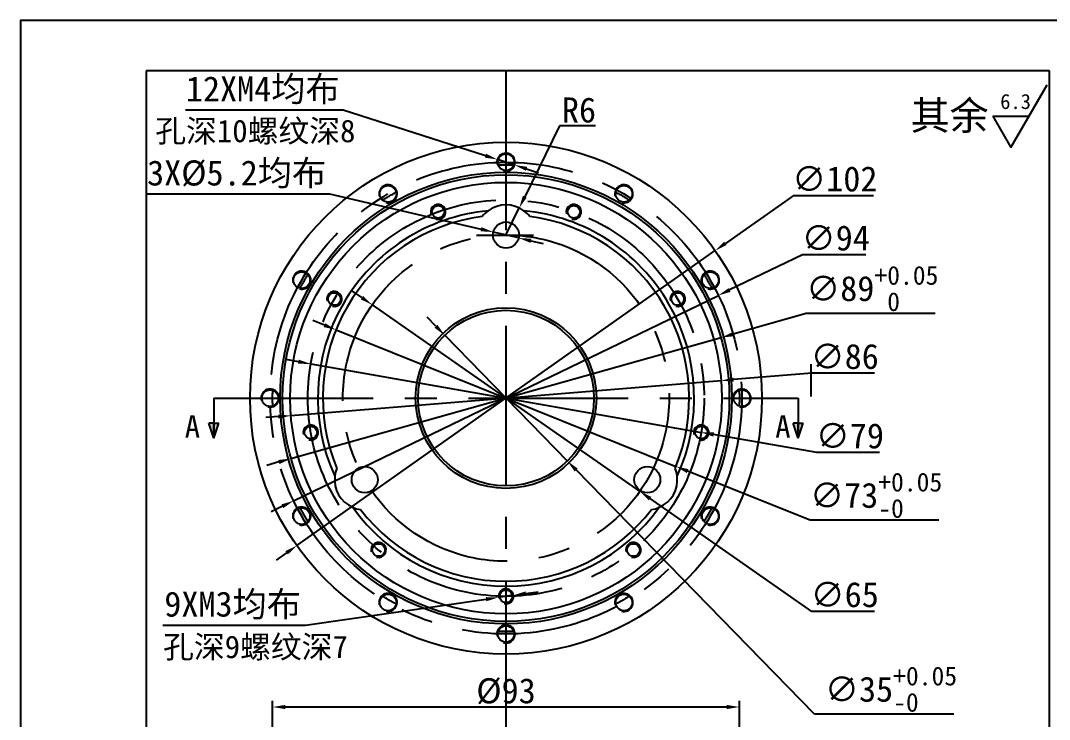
# Model space of a CAD drawing. Header units: millimetres. Extents: x 8840 to 20870, y -7456 to 1741.
# Drawn here: x 10964.6 to 11169.6, y -5331 to -5191.7 of the extents above; entities that cross this region are included whole.
import ezdxf

# ---------------------------------------------------------------- set-up
doc = ezdxf.new("R2010")
doc.units = ezdxf.units.MM
doc.linetypes.add('CENTER', pattern=[50.8, 31.75, -6.35, 6.35, -6.35])
doc.layers.get('0').update_dxf_attribs({"lineweight": 25})
for name, color, linetype in [('中心线', 5, 'CENTER'), ('尺寸', 4, 'Continuous'), ('尺寸标注', 4, 'Continuous'), ('文字', 7, 'Continuous'), ('细实线', 2, 'Continuous')]:
    doc.layers.add(name, color=color, linetype=linetype)
doc.layers.add('粗实线', color=7, linetype='Continuous', lineweight=25)
doc.styles.get("Standard").update_dxf_attribs({"font": ''})
doc.styles.get('Standard').set_extended_font_data('SimSun')
doc.dimstyles.new('ISO-25 1.1', dxfattribs={"dimtxt": 5, "dimasz": 2.5, "dimexe": 1.25, "dimexo": 0.625, "dimtad": 1, "dimtoh": 1, "dimdsep": 46, "dimtxsty": 'Standard', "dimcen": 2.5, "dimclrt": 7, "dimadec": 0, "dimazin": 0, "dimtfac": 1, "dimtmove": 0, "dimatfit": 3, "dimfxl": 1, "dimarcsym": 0})

# ---------------------------------------------------------------- blocks, each defined once
blk = doc.blocks.new('ra')
at = {"layer": '细实线'}
for p, q in [((0, 0), (6, 10.39)), ((-3, 5.2), (0, 0)), ((-3, 5.2), (3, 5.2))]:
    blk.add_line(p, q, dxfattribs=at)
at = {"layer": '文字'}
blk.add_attdef('RA', (-1.78, 6.39), '', height=2.5, dxfattribs=at)
blk = doc.blocks.new('*D488')
at = {"layer": 'Defpoints', "color": 0}
for p in [(11103.02, -5237.57), (11019.66, -5296.35)]:
    blk.add_point(p, dxfattribs=at)
at = {"layer": '尺寸标注', "color": 0, "lineweight": -2}
for p, q in [((11118.54, -5226.63), (11105.06, -5236.13)), ((11134.54, -5226.63), (11118.54, -5226.63)), ((11019.66, -5296.35), (11103.02, -5237.57)), ((11017.62, -5297.79), (11015.57, -5299.23))]:
    blk.add_line(p, q, dxfattribs=at)
at = {"layer": '尺寸标注', "color": 0}
for points in [[(11104.82, -5235.79), (11105.3, -5236.47), (11103.02, -5237.57)], [(11017.38, -5297.45), (11017.86, -5298.13), (11019.66, -5296.35)]]:
    blk.add_solid(points, dxfattribs=at)
at = {"layer": '尺寸标注', "color": 7, "insert": (11126.85, -5223.31), "char_height": 5, "attachment_point": 5}
blk.add_mtext('∅102', dxfattribs=at)
blk = doc.blocks.new('*D489')
at = {"layer": 'Defpoints', "color": 0}
for p in [(11103.65, -5246.5), (11019.03, -5287.42)]:
    blk.add_point(p, dxfattribs=at)
at = {"layer": '尺寸标注', "color": 0, "lineweight": -2}
for p, q in [((11120.41, -5238.4), (11105.9, -5245.41)), ((11133.04, -5238.4), (11120.41, -5238.4)), ((11019.03, -5287.42), (11103.65, -5246.5)), ((11016.78, -5288.51), (11014.53, -5289.6))]:
    blk.add_line(p, q, dxfattribs=at)
at = {"layer": '尺寸标注', "color": 0}
for points in [[(11105.72, -5245.04), (11106.09, -5245.79), (11103.65, -5246.5)], [(11016.6, -5288.13), (11016.96, -5288.88), (11019.03, -5287.42)]]:
    blk.add_solid(points, dxfattribs=at)
at = {"layer": '尺寸标注', "color": 7, "insert": (11127.04, -5235.08), "char_height": 5, "attachment_point": 5}
blk.add_mtext('∅94', dxfattribs=at)
blk = doc.blocks.new('*D490')
at = {"layer": 'Defpoints', "color": 0}
for p in [(11104.18, -5254.91), (11018.5, -5279.01)]:
    blk.add_point(p, dxfattribs=at)
at = {"layer": '尺寸标注', "color": 0, "lineweight": -2}
for p, q in [((11121.17, -5250.13), (11106.58, -5254.23)), ((11146.84, -5250.13), (11121.17, -5250.13)), ((11018.5, -5279.01), (11104.18, -5254.91)), ((11016.1, -5279.69), (11013.69, -5280.37))]:
    blk.add_line(p, q, dxfattribs=at)
at = {"layer": '尺寸标注', "color": 0}
for points in [[(11106.47, -5253.83), (11106.7, -5254.63), (11104.18, -5254.91)], [(11015.98, -5279.29), (11016.21, -5280.09), (11018.5, -5279.01)]]:
    blk.add_solid(points, dxfattribs=at)
at = {"layer": '尺寸标注', "color": 7, "insert": (11134.32, -5245.12), "char_height": 5, "attachment_point": 5}
blk.add_mtext('\\A1;∅89{\\H3.750000;\\S+0.05^  0;}', dxfattribs=at)
blk = doc.blocks.new('*D491')
at = {"layer": 'Defpoints', "color": 0}
for p in [(11104.2, -5263.48), (11018.48, -5270.45)]:
    blk.add_point(p, dxfattribs=at)
at = {"layer": '尺寸标注', "color": 0, "lineweight": -2}
for p, q in [((11122.26, -5262.01), (11106.69, -5263.27)), ((11134.78, -5262.01), (11122.26, -5262.01)), ((11018.48, -5270.45), (11104.2, -5263.48)), ((11015.99, -5270.65), (11013.5, -5270.85))]:
    blk.add_line(p, q, dxfattribs=at)
at = {"layer": '尺寸标注', "color": 0}
for points in [[(11106.66, -5262.86), (11106.72, -5263.69), (11104.2, -5263.48)], [(11015.96, -5270.23), (11016.02, -5271.06), (11018.48, -5270.45)]]:
    blk.add_solid(points, dxfattribs=at)
at = {"layer": '尺寸标注', "color": 7, "insert": (11128.83, -5258.69), "char_height": 5, "attachment_point": 5}
blk.add_mtext('∅86', dxfattribs=at)
blk = doc.blocks.new('*D492')
at = {"layer": 'Defpoints', "color": 0}
for p in [(11049.12, -5254.43), (11073.56, -5279.49)]:
    blk.add_point(p, dxfattribs=at)
at = {"layer": '尺寸标注', "color": 0, "lineweight": -2}
for p, q in [((11047.38, -5252.64), (11045.63, -5250.85)), ((11049.12, -5254.43), (11073.56, -5279.49)), ((11122.78, -5329.96), (11075.31, -5281.28)), ((11150.57, -5329.96), (11122.78, -5329.96))]:
    blk.add_line(p, q, dxfattribs=at)
at = {"layer": '尺寸标注', "color": 0}
for points in [[(11047.67, -5252.35), (11047.08, -5252.93), (11049.12, -5254.43)], [(11075.6, -5280.99), (11075.01, -5281.57), (11073.56, -5279.49)]]:
    blk.add_solid(points, dxfattribs=at)
at = {"layer": '尺寸标注', "color": 7, "insert": (11138.05, -5324.96), "char_height": 5, "attachment_point": 5}
blk.add_mtext('\\A1;∅35{\\H3.750000;\\S+0.05^ -0;}', dxfattribs=at)
blk = doc.blocks.new('*D493')
at = {"layer": 'Defpoints', "color": 0}
for p in [(11059.63, -5219.41), (11063.05, -5220.51)]:
    blk.add_point(p, dxfattribs=at)
at = {"layer": '尺寸标注', "color": 0, "lineweight": -2}
for p, q in [((10997.46, -5209.53), (11028.92, -5209.53)), ((11028.92, -5209.53), (11057.25, -5218.64)), ((11063.05, -5220.51), (11059.63, -5219.41)), ((11065.43, -5221.28), (11067.81, -5222.04))]:
    blk.add_line(p, q, dxfattribs=at)
at = {"layer": '尺寸标注', "color": 0}
for points in [[(11057.37, -5218.25), (11057.12, -5219.04), (11059.63, -5219.41)], [(11065.56, -5220.88), (11065.31, -5221.68), (11063.05, -5220.51)]]:
    blk.add_solid(points, dxfattribs=at)
at = {"layer": '尺寸标注', "color": 7, "insert": (11012.88, -5205.62), "char_height": 5, "attachment_point": 5}
blk.add_mtext('12XM4均布', dxfattribs=at)
blk = doc.blocks.new('*D494')
at = {"layer": 'Defpoints', "color": 0}
for p in [(11058.81, -5233.87), (11063.87, -5235.05)]:
    blk.add_point(p, dxfattribs=at)
at = {"layer": '尺寸标注', "color": 0, "lineweight": -2}
for p, q in [((10989.81, -5226.28), (11026.16, -5226.28)), ((11026.16, -5226.28), (11056.37, -5233.31)), ((11063.87, -5235.05), (11058.81, -5233.87)), ((11066.31, -5235.62), (11068.74, -5236.18))]:
    blk.add_line(p, q, dxfattribs=at)
at = {"layer": '尺寸标注', "color": 0}
for points in [[(11056.47, -5232.9), (11056.28, -5233.71), (11058.81, -5233.87)], [(11066.4, -5235.21), (11066.21, -5236.02), (11063.87, -5235.05)]]:
    blk.add_solid(points, dxfattribs=at)
at = {"layer": '尺寸标注', "color": 7, "insert": (11007.67, -5222.37), "char_height": 5, "attachment_point": 5}
blk.add_mtext('3X%%c5.2均布', dxfattribs=at)
blk = doc.blocks.new('*D495')
at = {"layer": 'Defpoints', "color": 0}
for p in [(11063.98, -5229.07), (11061.34, -5234.46)]:
    blk.add_point(p, dxfattribs=at)
at = {"layer": '尺寸标注', "color": 0, "lineweight": -2}
for p, q in [((11071.99, -5212.7), (11065.08, -5226.83)), ((11079.15, -5212.7), (11071.99, -5212.7)), ((11061.34, -5234.46), (11063.98, -5229.07))]:
    blk.add_line(p, q, dxfattribs=at)
at = {"layer": '尺寸标注', "color": 0}
blk.add_solid([(11064.7, -5226.64), (11065.45, -5227.01), (11063.98, -5229.07)], dxfattribs=at)
at = {"layer": '尺寸标注', "color": 7, "insert": (11075.88, -5209.58), "char_height": 5, "attachment_point": 5}
blk.add_mtext('R6', dxfattribs=at)
blk = doc.blocks.new('*D496')
at = {"layer": 'Defpoints', "color": 0}
for p in [(11027.47, -5253.35), (11095.21, -5280.57)]:
    blk.add_point(p, dxfattribs=at)
at = {"layer": '尺寸标注', "color": 0, "lineweight": -2}
for p, q in [((11025.15, -5252.42), (11022.83, -5251.49)), ((11027.47, -5253.35), (11095.21, -5280.57)), ((11121.93, -5291.31), (11097.53, -5281.51)), ((11147.59, -5291.31), (11121.93, -5291.31))]:
    blk.add_line(p, q, dxfattribs=at)
at = {"layer": '尺寸标注', "color": 0}
for points in [[(11025.31, -5252.03), (11025, -5252.8), (11027.47, -5253.35)], [(11097.68, -5281.12), (11097.37, -5281.89), (11095.21, -5280.57)]]:
    blk.add_solid(points, dxfattribs=at)
at = {"layer": '尺寸标注', "color": 7, "insert": (11135.08, -5286.32), "char_height": 5, "attachment_point": 5}
blk.add_mtext('\\A1;∅73{\\H3.750000;\\S+0.05^ -0;}', dxfattribs=at)
blk = doc.blocks.new('*D497')
at = {"layer": 'Defpoints', "color": 0}
for p in [(11034.68, -5248.37), (11088, -5285.55)]:
    blk.add_point(p, dxfattribs=at)
at = {"layer": '尺寸标注', "color": 0, "lineweight": -2}
for p, q in [((11032.63, -5246.94), (11030.58, -5245.51)), ((11034.68, -5248.37), (11088, -5285.55)), ((11122.3, -5309.47), (11090.05, -5286.98)), ((11134.74, -5309.47), (11122.3, -5309.47))]:
    blk.add_line(p, q, dxfattribs=at)
at = {"layer": '尺寸标注', "color": 0}
for points in [[(11032.87, -5246.6), (11032.39, -5247.28), (11034.68, -5248.37)], [(11090.29, -5286.64), (11089.81, -5287.32), (11088, -5285.55)]]:
    blk.add_solid(points, dxfattribs=at)
at = {"layer": '尺寸标注', "color": 7, "insert": (11128.83, -5306.15), "char_height": 5, "attachment_point": 5}
blk.add_mtext('∅65', dxfattribs=at)
blk = doc.blocks.new('*D499')
at = {"layer": 'Defpoints', "color": 0}
for p in [(11107.84, -5328.51), (11014.84, -5353.77), (11107.84, -5353.77)]:
    blk.add_point(p, dxfattribs=at)
at = {"layer": '尺寸标注', "color": 0, "lineweight": -2}
for p, q in [((11014.84, -5353.14), (11014.84, -5327.26)), ((11107.84, -5353.14), (11107.84, -5327.26)), ((11017.34, -5328.51), (11105.34, -5328.51))]:
    blk.add_line(p, q, dxfattribs=at)
at = {"layer": '尺寸标注', "color": 0}
for points in [[(11017.34, -5328.09), (11017.34, -5328.93), (11014.84, -5328.51)], [(11105.34, -5328.09), (11105.34, -5328.93), (11107.84, -5328.51)]]:
    blk.add_solid(points, dxfattribs=at)
at = {"layer": '尺寸标注', "color": 7, "insert": (11061.34, -5325.39), "char_height": 5, "attachment_point": 5}
blk.add_mtext('%%c93', dxfattribs=at)
blk = doc.blocks.new('*D509')
at = {"layer": 'Defpoints', "color": 0}
for p in [(11059.86, -5306.67), (11062.83, -5306.25)]:
    blk.add_point(p, dxfattribs=at)
at = {"layer": '尺寸标注', "color": 0, "lineweight": -2}
for p, q in [((11021.39, -5312.19), (11057.38, -5307.03)), ((11062.83, -5306.25), (11059.86, -5306.67)), ((11065.3, -5305.89), (11067.77, -5305.54)), ((10992.99, -5312.19), (11021.39, -5312.19))]:
    blk.add_line(p, q, dxfattribs=at)
at = {"layer": '尺寸标注', "color": 0}
for points in [[(11057.32, -5306.62), (11057.44, -5307.44), (11059.86, -5306.67)], [(11065.24, -5305.48), (11065.36, -5306.31), (11062.83, -5306.25)]]:
    blk.add_solid(points, dxfattribs=at)
at = {"layer": '尺寸标注', "color": 7, "insert": (11006.88, -5308.28), "char_height": 5, "attachment_point": 5}
blk.add_mtext('9XM3均布', dxfattribs=at)
blk = doc.blocks.new('*D511')
at = {"layer": 'Defpoints', "color": 0}
for p in [(11022.43, -5260.14), (11100.25, -5273.79)]:
    blk.add_point(p, dxfattribs=at)
at = {"layer": '尺寸标注', "color": 0, "lineweight": -2}
for p, q in [((11019.97, -5259.71), (11017.51, -5259.27)), ((11022.43, -5260.14), (11100.25, -5273.79)), ((11123.29, -5277.83), (11102.71, -5274.22)), ((11135.79, -5277.83), (11123.29, -5277.83))]:
    blk.add_line(p, q, dxfattribs=at)
at = {"layer": '尺寸标注', "color": 0}
for points in [[(11020.04, -5259.3), (11019.9, -5260.12), (11022.43, -5260.14)], [(11102.78, -5273.81), (11102.64, -5274.63), (11100.25, -5273.79)]]:
    blk.add_solid(points, dxfattribs=at)
at = {"layer": '尺寸标注', "color": 7, "insert": (11129.85, -5274.51), "char_height": 5, "attachment_point": 5}
blk.add_mtext('∅79', dxfattribs=at)

msp = doc.modelspace()

# ---------------------------------------------------------------- hatches: boundary and pattern name
at = {"layer": '粗实线'}
h = msp.add_hatch(color=256, dxfattribs=at)
h.paths.add_polyline_path([(11003.101, -5274.962), (11003.101, -5271.962), (11002.101, -5271.962)])
h.paths.add_polyline_path([(11003.101, -5274.962), (11004.101, -5271.962), (11003.101, -5271.962)])
h = msp.add_hatch(color=256, dxfattribs=at)
h.paths.add_polyline_path([(11120.58, -5271.962), (11119.58, -5271.962), (11119.58, -5274.962)])
h.paths.add_polyline_path([(11119.58, -5271.962), (11118.58, -5271.962), (11119.58, -5274.962)])

# ---------------------------------------------------------------- linework, layer by layer
for p, q in [((11169.619, -5201.728), (10989.619, -5201.728)), ((10989.619, -5201.728), (10989.619, -5478.728)), ((11169.619, -5478.728), (11169.619, -5201.728))]:
    msp.add_line(p, q)
msp.add_lwpolyline([(10964.619, -5488.728), (11174.619, -5488.728), (11174.619, -5191.728), (10964.619, -5191.728)], close=True)
at = {"layer": '中心线'}
for p, q in [((11061.34, -5201.728), (11061.34, -5426.874)), ((11055.481, -5234.462), (11066.832, -5234.462)), ((11003.101, -5266.962), (11119.58, -5266.962))]:
    msp.add_line(p, q, dxfattribs=at)
for radius in [47, 39.5, 32.5]:
    msp.add_circle((11061.34, -5266.962), radius, dxfattribs=at)
at = {"layer": '尺寸标注'}
msp.add_line((11122.053, -5260.171), (11122.053, -5266.663), dxfattribs=at)
at = {"layer": '粗实线'}
for p, q in [((11003.101, -5266.962), (11003.101, -5274.962)), ((11119.58, -5266.962), (11119.58, -5274.962)), ((11003.101, -5271.962), (11002.101, -5271.962)), ((11003.101, -5274.962), (11002.101, -5271.962)), ((11003.101, -5274.962), (11003.101, -5271.962)), ((11003.101, -5271.962), (11004.101, -5271.962)), ((11003.101, -5274.962), (11004.101, -5271.962)), ((11119.58, -5271.962), (11118.58, -5271.962)), ((11119.58, -5274.962), (11118.58, -5271.962)), ((11119.58, -5274.962), (11119.58, -5271.962)), ((11119.58, -5271.962), (11120.58, -5271.962)), ((11119.58, -5274.962), (11120.58, -5271.962))]:
    msp.add_line(p, q, dxfattribs=at)
for centre, radius in [((11061.34, -5266.962), 51), ((11061.34, -5219.962), 1.65), ((11061.34, -5266.962), 45), ((11061.34, -5266.962), 44.5), ((11061.34, -5266.962), 43), ((11037.84, -5226.258), 1.65), ((11084.84, -5226.258), 1.65), ((11047.831, -5229.844), 1.25), ((11074.85, -5229.844), 1.25), ((11061.34, -5234.462), 2.6), ((11020.637, -5243.462), 1.65), ((11102.044, -5243.462), 1.65), ((11027.132, -5247.212), 1.25), ((11095.548, -5247.212), 1.25), ((11061.34, -5266.962), 18), ((11061.34, -5266.962), 17.5), ((11014.34, -5266.962), 1.65), ((11108.34, -5266.962), 1.65), ((11022.441, -5273.821), 1.25), ((11100.24, -5273.821), 1.25), ((11033.195, -5283.212), 2.6), ((11089.486, -5283.212), 2.6), ((11020.637, -5290.462), 1.65), ((11102.044, -5290.462), 1.65), ((11035.95, -5297.22), 1.25), ((11086.731, -5297.22), 1.25), ((11061.34, -5306.462), 1.25), ((11037.84, -5307.665), 1.65), ((11084.84, -5307.665), 1.65), ((11061.34, -5313.962), 1.65)]:
    msp.add_circle(centre, radius, dxfattribs=at)
for centre, radius, start, end in [((11061.34, -5234.462), 6, 53.62264, 126.37736), ((11061.34, -5266.962), 37.5, 95.44534, 204.55466), ((11061.34, -5266.962), 36.5, 97.44484, 202.55516), ((11061.34, -5266.962), 37.5, 335.44534, 84.55466), ((11061.34, -5266.962), 36.5, 337.44484, 82.55516), ((11033.195, -5283.212), 6, 173.62264, 246.37736), ((11089.486, -5283.212), 6, 293.62264, 6.37736), ((11061.34, -5266.962), 37.5, 215.44534, 324.55466), ((11061.34, -5266.962), 36.5, 217.44484, 322.55516)]:
    msp.add_arc(centre, radius, start, end, dxfattribs=at)
for points in [[(11059.777, -5220.488), (11060.026, -5220.479), (11060.276, -5220.473), (11060.661, -5220.466), (11060.79, -5220.465), (11061.058, -5220.462), (11061.198, -5220.462), (11061.487, -5220.462), (11061.628, -5220.462), (11061.896, -5220.465), (11062.025, -5220.466), (11062.407, -5220.473), (11062.656, -5220.479), (11062.904, -5220.488)], [(11036.749, -5227.496), (11036.961, -5227.364), (11037.175, -5227.233), (11037.504, -5227.035), (11037.615, -5226.969), (11037.846, -5226.833), (11037.967, -5226.762), (11038.218, -5226.618), (11038.34, -5226.548), (11038.573, -5226.416), (11038.686, -5226.353), (11039.02, -5226.168), (11039.239, -5226.049), (11039.458, -5225.932)], [(11083.223, -5225.932), (11083.443, -5226.05), (11083.663, -5226.169), (11083.999, -5226.356), (11084.112, -5226.419), (11084.346, -5226.551), (11084.467, -5226.62), (11084.718, -5226.765), (11084.839, -5226.836), (11085.07, -5226.972), (11085.181, -5227.038), (11085.508, -5227.235), (11085.721, -5227.365), (11085.932, -5227.496)], [(11020.311, -5245.079), (11020.429, -5244.859), (11020.548, -5244.639), (11020.734, -5244.303), (11020.798, -5244.19), (11020.93, -5243.956), (11020.999, -5243.835), (11021.144, -5243.584), (11021.215, -5243.463), (11021.351, -5243.232), (11021.417, -5243.121), (11021.613, -5242.794), (11021.744, -5242.581), (11021.875, -5242.37)], [(11100.806, -5242.37), (11100.938, -5242.582), (11101.069, -5242.796), (11101.267, -5243.125), (11101.333, -5243.236), (11101.469, -5243.467), (11101.54, -5243.588), (11101.684, -5243.839), (11101.754, -5243.961), (11101.886, -5244.195), (11101.949, -5244.307), (11102.134, -5244.641), (11102.253, -5244.86), (11102.37, -5245.079)], [(11014.867, -5268.525), (11014.858, -5268.276), (11014.852, -5268.026), (11014.845, -5267.641), (11014.844, -5267.512), (11014.841, -5267.244), (11014.84, -5267.104), (11014.84, -5266.815), (11014.841, -5266.674), (11014.844, -5266.406), (11014.845, -5266.277), (11014.852, -5265.895), (11014.858, -5265.646), (11014.867, -5265.398)], [(11107.814, -5265.398), (11107.823, -5265.647), (11107.829, -5265.897), (11107.836, -5266.282), (11107.837, -5266.411), (11107.84, -5266.679), (11107.84, -5266.819), (11107.84, -5267.108), (11107.84, -5267.249), (11107.837, -5267.517), (11107.836, -5267.646), (11107.829, -5268.028), (11107.823, -5268.277), (11107.814, -5268.525)], [(11021.875, -5291.553), (11021.743, -5291.341), (11021.612, -5291.127), (11021.414, -5290.798), (11021.348, -5290.687), (11021.212, -5290.456), (11021.141, -5290.335), (11020.997, -5290.084), (11020.927, -5289.962), (11020.795, -5289.729), (11020.732, -5289.616), (11020.547, -5289.282), (11020.428, -5289.063), (11020.311, -5288.844)], [(11102.37, -5288.844), (11102.252, -5289.064), (11102.133, -5289.284), (11101.946, -5289.62), (11101.883, -5289.733), (11101.751, -5289.967), (11101.682, -5290.088), (11101.537, -5290.339), (11101.466, -5290.46), (11101.33, -5290.691), (11101.264, -5290.802), (11101.067, -5291.129), (11100.937, -5291.342), (11100.806, -5291.553)], [(11039.458, -5307.991), (11039.238, -5307.873), (11039.018, -5307.754), (11038.682, -5307.568), (11038.569, -5307.504), (11038.335, -5307.372), (11038.214, -5307.303), (11037.963, -5307.158), (11037.842, -5307.087), (11037.611, -5306.951), (11037.5, -5306.885), (11037.173, -5306.689), (11036.96, -5306.558), (11036.749, -5306.427)], [(11085.932, -5306.427), (11085.72, -5306.559), (11085.506, -5306.69), (11085.177, -5306.888), (11085.066, -5306.954), (11084.835, -5307.09), (11084.714, -5307.161), (11084.463, -5307.305), (11084.341, -5307.375), (11084.108, -5307.507), (11083.995, -5307.57), (11083.661, -5307.755), (11083.442, -5307.874), (11083.223, -5307.991)], [(11062.904, -5313.435), (11062.655, -5313.444), (11062.405, -5313.45), (11062.02, -5313.457), (11061.891, -5313.458), (11061.623, -5313.461), (11061.483, -5313.462), (11061.194, -5313.462), (11061.053, -5313.461), (11060.785, -5313.458), (11060.656, -5313.457), (11060.274, -5313.45), (11060.025, -5313.444), (11059.777, -5313.435)]]:
    msp.add_open_spline(points, degree=3, knots=[0, 0, 0, 0, 0.25, 0.25, 0.375, 0.375, 0.5, 0.5, 0.625, 0.625, 0.75, 0.75, 1, 1, 1, 1], dxfattribs=at)
for points in [[(11057.782, -5229.631), (11057.32, -5229.971), (11056.935, -5230.354), (11056.611, -5230.769)], [(11066.07, -5230.769), (11065.746, -5230.354), (11065.361, -5229.971), (11064.899, -5229.631)], [(11027.632, -5280.962), (11027.435, -5281.45), (11027.295, -5281.975), (11027.232, -5282.545)], [(11095.449, -5282.545), (11095.385, -5281.975), (11095.246, -5281.45), (11095.049, -5280.962)], [(11030.79, -5288.709), (11031.316, -5288.939), (11031.84, -5289.08), (11032.362, -5289.153)], [(11090.319, -5289.153), (11090.841, -5289.08), (11091.365, -5288.939), (11091.891, -5288.709)]]:
    msp.add_open_spline(points, degree=3, dxfattribs=at)
for p in [(11061.34, -5219.962), (11047.831, -5229.844), (11061.34, -5234.462)]:
    msp.add_point(p, dxfattribs=at)
at = {"layer": '细实线'}
for centre, radius in [((11061.34, -5219.962), 1.8), ((11037.84, -5226.258), 1.8), ((11084.84, -5226.258), 1.8), ((11047.831, -5229.844), 1.5), ((11074.85, -5229.844), 1.5), ((11020.637, -5243.462), 1.8), ((11102.044, -5243.462), 1.8), ((11027.132, -5247.212), 1.5), ((11095.548, -5247.212), 1.5), ((11014.34, -5266.962), 1.8), ((11108.34, -5266.962), 1.8), ((11022.441, -5273.821), 1.5), ((11100.24, -5273.821), 1.5), ((11020.637, -5290.462), 1.8), ((11102.044, -5290.462), 1.8), ((11035.95, -5297.22), 1.5), ((11086.731, -5297.22), 1.5), ((11061.34, -5306.462), 1.5), ((11037.84, -5307.665), 1.8), ((11084.84, -5307.665), 1.8), ((11061.34, -5313.962), 1.8)]:
    msp.add_arc(centre, radius, 255, 195, dxfattribs=at)

# ---------------------------------------------------------------- block references
at = {"layer": '尺寸', "xscale": 1.19999999999709, "yscale": 1.199999999999818, "zscale": 1.2}
msp.add_blockref('ra', (11161.951, -5217.02), dxfattribs=at).add_auto_attribs({'RA': '6.3'})

# ---------------------------------------------------------------- texts
at = {"layer": '文字'}
msp.add_text('其余', height=5.7, dxfattribs=at).set_placement((11141.965, -5213.504))
at = {"layer": '粗实线', "char_height": 4.5}
for s, width, insert, attachment_point in [('{\\C7;孔深10螺纹深8}', 59.83978, (10991.463, -5211.463), 1), ('{\\C7;A}', 35.09452, (11000.388, -5270.358), 3), ('{\\C7;A}', 35.09452, (11114.987, -5270.358), 1), ('{\\C7;孔深9螺纹深7}', 59.83978, (10993.015, -5314.276), 1)]:
    msp.add_mtext_dynamic_manual_height_columns(s, width=width, gutter_width=18.824, heights=[0], dxfattribs=dict(at, insert=insert, attachment_point=attachment_point))

# ---------------------------------------------------------------- dimensions: what is measured, and where the dimension line sits
at = {"layer": '尺寸标注'}
for p1, p2, text, picture, middle in [((11063.054, -5220.513), (11059.627, -5219.41), '12XM4均布', '*D493', (11012.877, -5209.527)), ((11063.873, -5235.051), (11058.808, -5233.872), '3X%%c5.2均布', '*D494', (11026.157, -5226.275)), ((11062.825, -5306.249), (11059.856, -5306.674), '9XM3均布', '*D509', (11021.391, -5312.187))]:
    dim = msp.add_diameter_dim_2p(p1=p1, p2=p2, text=text, dimstyle='ISO-25 1.1', dxfattribs=at)
    dim.commit()
    dim.dimension.update_dxf_attribs({"geometry": picture, "text_midpoint": middle, "dimtype": 163})
dim = msp.add_radius_dim(center=(11061.34, -5234.462), mpoint=(11063.979, -5229.073), dimstyle='ISO-25 1.1', dxfattribs=at)
dim.commit()
dim.dimension.update_dxf_attribs({"geometry": '*D495', "text_midpoint": (11075.882, -5212.703), "dimtype": 164})
for p1, p2, picture, middle in [((11019.659, -5296.35), (11103.022, -5237.573), '*D488', (11126.85, -5226.632)), ((11019.027, -5287.421), (11103.654, -5246.502), '*D489', (11127.036, -5238.402)), ((11034.682, -5248.372), (11087.999, -5285.551), '*D497', (11128.832, -5309.469)), ((11018.482, -5270.446), (11104.199, -5263.477), '*D491', (11122.26, -5262.008)), ((11022.434, -5260.138), (11100.247, -5273.785), '*D511', (11123.289, -5277.826))]:
    dim = msp.add_diameter_dim_2p(p1=p1, p2=p2, dimstyle='ISO-25 1.1', dxfattribs=at)
    dim.commit()
    dim.dimension.update_dxf_attribs({"geometry": picture, "text_midpoint": middle, "dimtype": 163})
for p1, p2, override, picture, middle in [((11018.503, -5279.013), (11104.178, -5254.91), {"dimgap": 0.625, "dimtol": 1, "dimlim": 0, "dimtp": 0.05, "dimtm": 0, "dimtfac": 0.75, "dimtolj": 1}, '*D490', (11134.322, -5250.13)), ((11027.473, -5253.35), (11095.208, -5280.573), {"dimgap": 0.625, "dimtol": 1, "dimlim": 0, "dimtp": 0.05, "dimtm": 1e-09, "dimtfac": 0.75, "dimtolj": 1}, '*D496', (11135.076, -5291.315)), ((11049.121, -5254.434), (11073.559, -5279.489), {"dimgap": 0.625, "dimtol": 1, "dimlim": 0, "dimtp": 0.05, "dimtm": 1e-09, "dimtfac": 0.75, "dimtolj": 1}, '*D492', (11138.051, -5329.955))]:
    dim = msp.add_diameter_dim_2p(p1=p1, p2=p2, dimstyle='ISO-25 1.1', override=override, dxfattribs=at)
    dim.commit()
    dim.dimension.update_dxf_attribs({"geometry": picture, "text_midpoint": middle, "dimtype": 163})
dim = msp.add_linear_dim(base=(11107.84, -5328.511), p1=(11014.84, -5353.768), p2=(11107.84, -5353.768), text='%%c93', dimstyle='ISO-25 1.1', dxfattribs=at)
dim.commit()
dim.dimension.update_dxf_attribs({"geometry": '*D499', "text_midpoint": (11061.34, -5325.386)})

doc.saveas('drawing.dxf')
